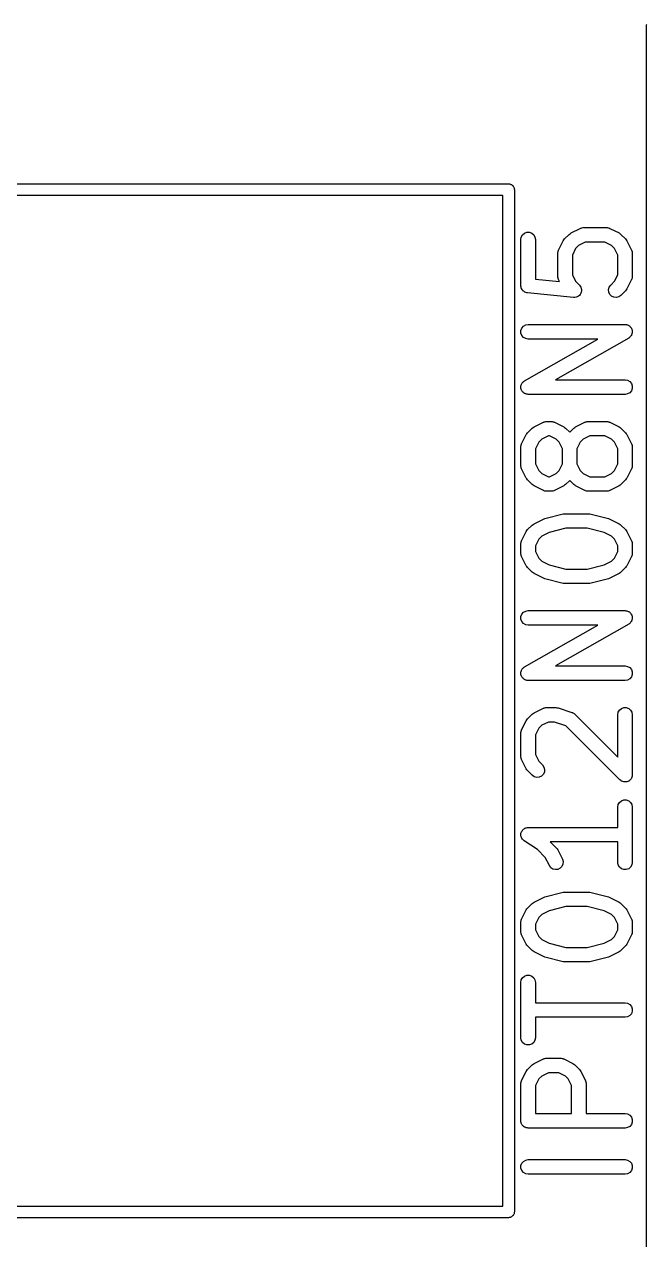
# Model space of a CAD drawing. Extents: x 1 to 57, y -99 to 45.
# Drawn here: x 40.5 to 46.93, y -13.54 to -0.99 of the extents above; entities that cross this region are included whole.
import ezdxf

# ---------------------------------------------------------------- set-up
doc = ezdxf.new("R2010")
doc.units = 0
doc.header["$MEASUREMENT"] = 0
doc.layers.add('BLACK', color=7, linetype='CONTINUOUS')

msp = doc.modelspace()

# ---------------------------------------------------------------- linework, layer by layer
at = {"layer": 'Black'}
for p, q in [((46.925, -1), (46.9261, -0.99354)), ((46.925, -17.2237), (46.925, -1)), ((35.5, -2.64), (45.5, -2.64)), ((45.5, -2.64), (45.5052, -2.64091)), ((45.5052, -2.64091), (45.5104, -2.64091)), ((45.5104, -2.64091), (45.5153, -2.64271)), ((45.5153, -2.64271), (45.5205, -2.64362)), ((45.5205, -2.64362), (45.5251, -2.64624)), ((45.5251, -2.64624), (45.53, -2.64804)), ((45.53, -2.64804), (45.534, -2.65141)), ((45.534, -2.65141), (45.5386, -2.65404)), ((45.5386, -2.65404), (45.5419, -2.65806)), ((45.5419, -2.65806), (45.546, -2.66143)), ((45.546, -2.66143), (45.5486, -2.66598)), ((45.5486, -2.66598), (45.552, -2.67)), ((45.552, -2.67), (45.5538, -2.67493)), ((45.5538, -2.67493), (45.5564, -2.67948)), ((45.5564, -2.67948), (45.5573, -2.68465)), ((45.5573, -2.68465), (45.5591, -2.68958)), ((45.5591, -2.68958), (45.5591, -2.69483)), ((45.5591, -2.69483), (45.56, -2.7)), ((45.56, -2.7), (45.56, -13.25)), ((45.44, -2.76), (35.56, -2.76)), ((45.44, -13.19), (45.44, -2.76)), ((46.145, -3.1472), (46.2403, -3.09958)), ((46.2403, -3.09958), (46.2444, -3.09835)), ((46.2444, -3.09835), (46.2482, -3.09619)), ((46.2482, -3.09619), (46.2568, -3.09466)), ((46.2568, -3.09466), (46.2652, -3.09216)), ((46.2652, -3.09216), (46.2696, -3.09242)), ((46.2696, -3.09242), (46.2738, -3.09167)), ((46.2738, -3.09167), (46.5119, -3.09167)), ((46.5119, -3.09167), (46.5162, -3.09242)), ((46.5162, -3.09242), (46.5205, -3.09216)), ((46.5205, -3.09216), (46.5289, -3.09466)), ((46.5289, -3.09466), (46.5376, -3.09619)), ((46.5376, -3.09619), (46.5413, -3.09835)), ((46.5413, -3.09835), (46.5454, -3.09958)), ((46.5454, -3.09958), (46.6407, -3.1472)), ((45.6274, -3.21428), (45.6319, -3.18863)), ((45.6274, -3.69048), (45.6274, -3.21428)), ((45.6319, -3.18863), (45.6449, -3.16608)), ((45.6449, -3.16608), (45.6649, -3.14933)), ((45.6649, -3.14933), (45.6894, -3.14042)), ((45.6894, -3.14042), (45.7154, -3.14042)), ((45.7154, -3.14042), (45.7399, -3.14933)), ((45.7399, -3.14933), (45.7598, -3.16608)), ((45.7598, -3.16608), (45.7729, -3.18863)), ((45.7729, -3.18863), (45.7774, -3.21428)), ((45.7774, -3.21428), (45.7774, -3.6226)), ((46.0163, -3.3236), (46.0639, -3.22836)), ((46.0639, -3.22836), (46.071, -3.2187)), ((46.071, -3.2187), (46.0779, -3.20887)), ((46.0779, -3.20887), (46.1255, -3.16125)), ((46.1255, -3.16125), (46.1354, -3.15437)), ((46.1354, -3.15437), (46.145, -3.1472)), ((46.2915, -3.24167), (46.223, -3.27592)), ((46.4942, -3.24167), (46.2915, -3.24167)), ((46.5627, -3.27592), (46.4942, -3.24167)), ((46.6407, -3.1472), (46.6503, -3.15437)), ((46.6503, -3.15437), (46.6602, -3.16125)), ((46.6602, -3.16125), (46.7078, -3.20887)), ((46.7078, -3.20887), (46.7147, -3.2187)), ((46.7147, -3.2187), (46.7218, -3.22836)), ((46.7218, -3.22836), (46.7695, -3.3236)), ((46.0083, -3.35714), (46.0091, -3.35288)), ((46.0083, -3.59524), (46.0083, -3.35714)), ((46.0088, -3.34857), (46.0113, -3.34015)), ((46.0091, -3.35288), (46.0088, -3.34857)), ((46.0113, -3.34015), (46.0129, -3.33149)), ((46.0129, -3.33149), (46.015, -3.32774)), ((46.015, -3.32774), (46.0163, -3.3236)), ((46.1926, -3.30633), (46.1583, -3.37485)), ((46.1583, -3.37485), (46.1583, -3.57753)), ((46.223, -3.27592), (46.1926, -3.30633)), ((46.5931, -3.30633), (46.5627, -3.27592)), ((46.6274, -3.37485), (46.5931, -3.30633)), ((46.6274, -3.57753), (46.6274, -3.37485)), ((46.7695, -3.3236), (46.7707, -3.32774)), ((46.7707, -3.32774), (46.7729, -3.33149)), ((46.7729, -3.33149), (46.7744, -3.34015)), ((46.7744, -3.34015), (46.7769, -3.34857)), ((46.7769, -3.34857), (46.7766, -3.35288)), ((46.7766, -3.35288), (46.7774, -3.35714)), ((46.7774, -3.35714), (46.7774, -3.59524)), ((45.7774, -3.6226), (46.0256, -3.64742)), ((46.0091, -3.5995), (46.0083, -3.59524)), ((46.0088, -3.60381), (46.0091, -3.5995)), ((46.0113, -3.61223), (46.0088, -3.60381)), ((46.0129, -3.62089), (46.0113, -3.61223)), ((46.015, -3.62464), (46.0129, -3.62089)), ((46.0163, -3.62878), (46.015, -3.62464)), ((46.0256, -3.64742), (46.0163, -3.62878)), ((46.1583, -3.57753), (46.1926, -3.64605)), ((46.5931, -3.64605), (46.6274, -3.57753)), ((46.7695, -3.62878), (46.7218, -3.72402)), ((46.7707, -3.62464), (46.7695, -3.62878)), ((46.7729, -3.62089), (46.7707, -3.62464)), ((46.7744, -3.61223), (46.7729, -3.62089)), ((46.7769, -3.60381), (46.7744, -3.61223)), ((46.7774, -3.59524), (46.7766, -3.5995)), ((46.7766, -3.5995), (46.7769, -3.60381)), ((45.6279, -3.69327), (45.6274, -3.69048)), ((45.6276, -3.69609), (45.6279, -3.69327)), ((45.6301, -3.70603), (45.6276, -3.69609)), ((45.6319, -3.71613), (45.6301, -3.70603)), ((45.6333, -3.71858), (45.6319, -3.71613)), ((45.634, -3.72133), (45.6333, -3.71858)), ((45.6398, -3.7298), (45.634, -3.72133)), ((45.6449, -3.73868), (45.6398, -3.7298)), ((45.6471, -3.7405), (45.6449, -3.73868)), ((45.6487, -3.74285), (45.6471, -3.7405)), ((45.657, -3.74884), (45.6487, -3.74285)), ((45.6649, -3.75543), (45.657, -3.74884)), ((45.6675, -3.7564), (45.6649, -3.75543)), ((45.6698, -3.75805), (45.6675, -3.7564)), ((45.6797, -3.76083), (45.6698, -3.75805)), ((45.6894, -3.76434), (45.6797, -3.76083)), ((46.1926, -3.64605), (46.2316, -3.68506)), ((46.2316, -3.68506), (46.2319, -3.68545)), ((46.2319, -3.68545), (46.2323, -3.68572)), ((46.2323, -3.68572), (46.2393, -3.69612)), ((46.2393, -3.69612), (46.2465, -3.7064)), ((46.2508, -3.7584), (46.2453, -3.76973)), ((46.2465, -3.7064), (46.2467, -3.70685)), ((46.2467, -3.70685), (46.2469, -3.70724)), ((46.2469, -3.70724), (46.25, -3.71946)), ((46.25, -3.71946), (46.2533, -3.73156)), ((46.251, -3.75751), (46.2508, -3.75793)), ((46.2508, -3.75793), (46.2508, -3.7584)), ((46.2521, -3.74503), (46.251, -3.75751)), ((46.2534, -3.73249), (46.2521, -3.74503)), ((46.2533, -3.73156), (46.2532, -3.73203)), ((46.2532, -3.73203), (46.2534, -3.73249)), ((46.5324, -3.73156), (46.5392, -3.7064)), ((46.5347, -3.75751), (46.5324, -3.73156)), ((46.5457, -3.78111), (46.5347, -3.75751)), ((46.5392, -3.7064), (46.5541, -3.68506)), ((46.5541, -3.68506), (46.5931, -3.64605)), ((46.7078, -3.74351), (46.6602, -3.79113)), ((46.7147, -3.73367), (46.7078, -3.74351)), ((46.7218, -3.72402), (46.7147, -3.73367)), ((45.6922, -3.76434), (45.6894, -3.76434)), ((45.6949, -3.7651), (45.6922, -3.76434)), ((46.1711, -3.81272), (45.6949, -3.7651)), ((46.1716, -3.81269), (46.1711, -3.81272)), ((46.172, -3.81281), (46.1716, -3.81269)), ((46.1845, -3.81172), (46.172, -3.81281)), ((46.1971, -3.81078), (46.1845, -3.81172)), ((46.1975, -3.81058), (46.1971, -3.81078)), ((46.198, -3.81054), (46.1975, -3.81058)), ((46.2094, -3.80524), (46.198, -3.81054)), ((46.2208, -3.80006), (46.2094, -3.80524)), ((46.2212, -3.79973), (46.2208, -3.80006)), ((46.2216, -3.79953), (46.2212, -3.79973)), ((46.2305, -3.79063), (46.2216, -3.79953)), ((46.2395, -3.78187), (46.2305, -3.79063)), ((46.2397, -3.78145), (46.2395, -3.78187)), ((46.24, -3.78111), (46.2397, -3.78145)), ((46.2453, -3.76973), (46.24, -3.78111)), ((46.5641, -3.79953), (46.5457, -3.78111)), ((46.5877, -3.81054), (46.5641, -3.79953)), ((46.6137, -3.81281), (46.5877, -3.81054)), ((46.6388, -3.80607), (46.6137, -3.81281)), ((46.6602, -3.79113), (46.6388, -3.80607)), ((45.6285, -4.15364), (45.6374, -4.12917)), ((45.6374, -4.12917), (45.6542, -4.10921)), ((45.6542, -4.10921), (45.6767, -4.09619)), ((45.6767, -4.09619), (45.7024, -4.09167)), ((45.7024, -4.09167), (46.7024, -4.09167)), ((46.7024, -4.09167), (46.709, -4.09284)), ((46.709, -4.09284), (46.7157, -4.09286)), ((46.7157, -4.09286), (46.7217, -4.09508)), ((46.7217, -4.09508), (46.728, -4.09619)), ((46.728, -4.09619), (46.7339, -4.09955)), ((46.7339, -4.09955), (46.7402, -4.10188)), ((46.7402, -4.10188), (46.7451, -4.10602)), ((46.7451, -4.10602), (46.7506, -4.10921)), ((46.7506, -4.10921), (46.7549, -4.11437)), ((46.7549, -4.11437), (46.76, -4.11871)), ((46.76, -4.11871), (46.7632, -4.12427)), ((46.7632, -4.12427), (46.7673, -4.12917)), ((46.7673, -4.12917), (46.7696, -4.13549)), ((46.7696, -4.13549), (46.773, -4.14133)), ((45.6285, -4.17969), (45.6285, -4.15364)), ((45.6374, -4.20417), (45.6285, -4.17969)), ((45.6542, -4.22412), (45.6374, -4.20417)), ((45.6767, -4.23714), (45.6542, -4.22412)), ((45.6652, -4.67298), (46.42, -4.24167)), ((45.7024, -4.24167), (45.6767, -4.23714)), ((46.42, -4.24167), (45.7024, -4.24167)), ((46.7396, -4.23178), (45.9848, -4.6631)), ((46.7448, -4.22748), (46.7396, -4.23178)), ((46.7506, -4.22412), (46.7448, -4.22748)), ((46.7547, -4.21922), (46.7506, -4.22412)), ((46.7596, -4.21513), (46.7547, -4.21922)), ((46.763, -4.20932), (46.7596, -4.21513)), ((46.7673, -4.20417), (46.763, -4.20932)), ((46.7695, -4.19815), (46.7673, -4.20417)), ((46.7727, -4.19263), (46.7695, -4.19815)), ((46.7739, -4.18601), (46.7727, -4.19263)), ((46.773, -4.14133), (46.7741, -4.14763)), ((46.7762, -4.17969), (46.7739, -4.18601)), ((46.7741, -4.14763), (46.7762, -4.15364)), ((46.7762, -4.15364), (46.7762, -4.16037)), ((46.7762, -4.16037), (46.7774, -4.167)), ((46.7774, -4.167), (46.7762, -4.17329)), ((46.7762, -4.17329), (46.7762, -4.17969)), ((45.6274, -4.73776), (45.6285, -4.73147)), ((45.6285, -4.74439), (45.6274, -4.73776)), ((45.6285, -4.72507), (45.6308, -4.71875)), ((45.6285, -4.73147), (45.6285, -4.72507)), ((45.6285, -4.75112), (45.6285, -4.74439)), ((45.6307, -4.75713), (45.6285, -4.75112)), ((45.6318, -4.76343), (45.6307, -4.75713)), ((45.6308, -4.71875), (45.632, -4.71213)), ((45.6351, -4.76927), (45.6318, -4.76343)), ((45.632, -4.71213), (45.6352, -4.70661)), ((45.6352, -4.70661), (45.6374, -4.70059)), ((45.6374, -4.70059), (45.6418, -4.69544)), ((45.6418, -4.69544), (45.6451, -4.68963)), ((45.6451, -4.68963), (45.6501, -4.68554)), ((45.6501, -4.68554), (45.6542, -4.68064)), ((45.6542, -4.68064), (45.66, -4.67728)), ((45.66, -4.67728), (45.6652, -4.67298)), ((45.9848, -4.6631), (46.7024, -4.6631)), ((46.7024, -4.6631), (46.728, -4.66762)), ((46.728, -4.66762), (46.7506, -4.68064)), ((46.7506, -4.68064), (46.7673, -4.70059)), ((46.7673, -4.70059), (46.7762, -4.72507)), ((46.7762, -4.75112), (46.7673, -4.7756)), ((46.7762, -4.72507), (46.7762, -4.75112)), ((45.6374, -4.7756), (45.6351, -4.76927)), ((45.6415, -4.78049), (45.6374, -4.7756)), ((45.6447, -4.78605), (45.6415, -4.78049)), ((45.6499, -4.7904), (45.6447, -4.78605)), ((45.6542, -4.79555), (45.6499, -4.7904)), ((45.6597, -4.79875), (45.6542, -4.79555)), ((45.6646, -4.80288), (45.6597, -4.79875)), ((45.6709, -4.80521), (45.6646, -4.80288)), ((45.6767, -4.80857), (45.6709, -4.80521)), ((45.683, -4.80968), (45.6767, -4.80857)), ((45.689, -4.8119), (45.683, -4.80968)), ((45.6958, -4.81193), (45.689, -4.8119)), ((45.7024, -4.81309), (45.6958, -4.81193)), ((46.7024, -4.81309), (45.7024, -4.81309)), ((46.728, -4.80857), (46.7024, -4.81309)), ((46.7506, -4.79555), (46.728, -4.80857)), ((46.7673, -4.7756), (46.7506, -4.79555)), ((45.7641, -5.1472), (45.8593, -5.09958)), ((45.8593, -5.09958), (45.8635, -5.09835)), ((45.8635, -5.09835), (45.8672, -5.09619)), ((45.8672, -5.09619), (45.8759, -5.09466)), ((45.8759, -5.09466), (45.8843, -5.09216)), ((45.8843, -5.09216), (45.8886, -5.09242)), ((45.8886, -5.09242), (45.8929, -5.09167)), ((45.8929, -5.09167), (45.9405, -5.09167)), ((45.9405, -5.09167), (45.9447, -5.09242)), ((45.9447, -5.09242), (45.949, -5.09216)), ((45.949, -5.09216), (45.9575, -5.09466)), ((45.9575, -5.09466), (45.9661, -5.09619)), ((45.9661, -5.09619), (45.9699, -5.09835)), ((45.9699, -5.09835), (45.974, -5.09958)), ((45.974, -5.09958), (46.0693, -5.1472)), ((46.1926, -5.1472), (46.2879, -5.09958)), ((46.2879, -5.09958), (46.292, -5.09835)), ((46.292, -5.09835), (46.2958, -5.09619)), ((46.2958, -5.09619), (46.3044, -5.09466)), ((46.3044, -5.09466), (46.3129, -5.09216)), ((46.3129, -5.09216), (46.3172, -5.09242)), ((46.3172, -5.09242), (46.3214, -5.09167)), ((46.3214, -5.09167), (46.5119, -5.09167)), ((46.5119, -5.09167), (46.5162, -5.09242)), ((46.5162, -5.09242), (46.5205, -5.09216)), ((46.5205, -5.09216), (46.5289, -5.09466)), ((46.5289, -5.09466), (46.5376, -5.09619)), ((46.5376, -5.09619), (46.5413, -5.09835)), ((46.5413, -5.09835), (46.5454, -5.09958)), ((46.5454, -5.09958), (46.6407, -5.1472)), ((45.6353, -5.3236), (45.6829, -5.22836)), ((45.6829, -5.22836), (45.6901, -5.2187)), ((45.6901, -5.2187), (45.697, -5.20887)), ((45.697, -5.20887), (45.7446, -5.16125)), ((45.7446, -5.16125), (45.7544, -5.15437)), ((45.7544, -5.15437), (45.7641, -5.1472)), ((45.9106, -5.24167), (45.842, -5.27592)), ((45.9228, -5.24167), (45.9106, -5.24167)), ((45.9913, -5.27592), (45.9228, -5.24167)), ((46.0693, -5.1472), (46.0789, -5.15437)), ((46.0789, -5.15437), (46.0887, -5.16125)), ((46.0887, -5.16125), (46.131, -5.20346)), ((46.131, -5.20346), (46.1732, -5.16125)), ((46.1732, -5.16125), (46.183, -5.15437)), ((46.183, -5.15437), (46.1926, -5.1472)), ((46.3391, -5.24167), (46.2706, -5.27592)), ((46.4942, -5.24167), (46.3391, -5.24167)), ((46.5627, -5.27592), (46.4942, -5.24167)), ((46.6407, -5.1472), (46.6503, -5.15437)), ((46.6503, -5.15437), (46.6602, -5.16125)), ((46.6602, -5.16125), (46.7078, -5.20887)), ((46.7078, -5.20887), (46.7147, -5.2187)), ((46.7147, -5.2187), (46.7218, -5.22836)), ((46.7218, -5.22836), (46.7695, -5.3236)), ((45.6274, -5.35714), (45.6281, -5.35288)), ((45.6274, -5.54762), (45.6274, -5.35714)), ((45.6279, -5.34857), (45.6304, -5.34015)), ((45.6281, -5.35288), (45.6279, -5.34857)), ((45.6304, -5.34015), (45.6319, -5.33149)), ((45.6319, -5.33149), (45.6341, -5.32774)), ((45.6341, -5.32774), (45.6353, -5.3236)), ((45.8116, -5.30633), (45.7774, -5.37485)), ((45.7774, -5.37485), (45.7774, -5.52991)), ((45.842, -5.27592), (45.8116, -5.30633)), ((46.0217, -5.30633), (45.9913, -5.27592)), ((46.056, -5.37485), (46.0217, -5.30633)), ((46.056, -5.52991), (46.056, -5.37485)), ((46.2402, -5.30633), (46.206, -5.37485)), ((46.206, -5.37485), (46.206, -5.52991)), ((46.2706, -5.27592), (46.2402, -5.30633)), ((46.5931, -5.30633), (46.5627, -5.27592)), ((46.6274, -5.37485), (46.5931, -5.30633)), ((46.6274, -5.52991), (46.6274, -5.37485)), ((46.7695, -5.3236), (46.7707, -5.32775)), ((46.7707, -5.32775), (46.7729, -5.33149)), ((46.7729, -5.33149), (46.7744, -5.34015)), ((46.7744, -5.34015), (46.7769, -5.34857)), ((46.7769, -5.34857), (46.7766, -5.35288)), ((46.7766, -5.35288), (46.7774, -5.35714)), ((46.7774, -5.35714), (46.7774, -5.54762)), ((45.6281, -5.55188), (45.6274, -5.54762)), ((45.6279, -5.55619), (45.6281, -5.55188)), ((45.6304, -5.56461), (45.6279, -5.55619)), ((45.6319, -5.57327), (45.6304, -5.56461)), ((45.6341, -5.57702), (45.6319, -5.57327)), ((45.6353, -5.58116), (45.6341, -5.57702)), ((45.6829, -5.6764), (45.6353, -5.58116)), ((45.7774, -5.52991), (45.8116, -5.59843)), ((45.8116, -5.59843), (45.842, -5.62884)), ((45.842, -5.62884), (45.9106, -5.66309)), ((45.9228, -5.66309), (45.9913, -5.62884)), ((45.9913, -5.62884), (46.0217, -5.59843)), ((46.0217, -5.59843), (46.056, -5.52991)), ((46.206, -5.52991), (46.2402, -5.59843)), ((46.2402, -5.59843), (46.2706, -5.62884)), ((46.2706, -5.62884), (46.3391, -5.66309)), ((46.4942, -5.66309), (46.5627, -5.62884)), ((46.5627, -5.62884), (46.5931, -5.59843)), ((46.5931, -5.59843), (46.6274, -5.52991)), ((46.7695, -5.58116), (46.7218, -5.6764)), ((46.7707, -5.57702), (46.7695, -5.58116)), ((46.7729, -5.57327), (46.7707, -5.57702)), ((46.7744, -5.56461), (46.7729, -5.57327)), ((46.7769, -5.55619), (46.7744, -5.56461)), ((46.7774, -5.54762), (46.7766, -5.55188)), ((46.7766, -5.55188), (46.7769, -5.55619)), ((45.6901, -5.68606), (45.6829, -5.6764)), ((45.697, -5.69589), (45.6901, -5.68606)), ((45.7446, -5.74351), (45.697, -5.69589)), ((45.7544, -5.75039), (45.7446, -5.74351)), ((45.7641, -5.75756), (45.7544, -5.75039)), ((45.8593, -5.80518), (45.7641, -5.75756)), ((45.9106, -5.66309), (45.9228, -5.66309)), ((46.0693, -5.75756), (45.974, -5.80518)), ((46.0789, -5.75039), (46.0693, -5.75756)), ((46.0887, -5.74351), (46.0789, -5.75039)), ((46.131, -5.7013), (46.0887, -5.74351)), ((46.1732, -5.74351), (46.131, -5.7013)), ((46.183, -5.75039), (46.1732, -5.74351)), ((46.1926, -5.75756), (46.183, -5.75039)), ((46.2879, -5.80518), (46.1926, -5.75756)), ((46.3391, -5.66309), (46.4942, -5.66309)), ((46.6407, -5.75756), (46.5454, -5.80518)), ((46.6503, -5.75039), (46.6407, -5.75756)), ((46.6602, -5.74351), (46.6503, -5.75039)), ((46.7078, -5.69589), (46.6602, -5.74351)), ((46.7147, -5.68606), (46.7078, -5.69589)), ((46.7218, -5.6764), (46.7147, -5.68606)), ((45.8635, -5.80641), (45.8593, -5.80518)), ((45.8672, -5.80857), (45.8635, -5.80641)), ((45.8759, -5.8101), (45.8672, -5.80857)), ((45.8843, -5.8126), (45.8759, -5.8101)), ((45.8886, -5.81234), (45.8843, -5.8126)), ((45.8929, -5.81309), (45.8886, -5.81234)), ((45.9405, -5.81309), (45.8929, -5.81309)), ((45.9447, -5.81234), (45.9405, -5.81309)), ((45.949, -5.8126), (45.9447, -5.81234)), ((45.9575, -5.8101), (45.949, -5.8126)), ((45.9661, -5.80857), (45.9575, -5.8101)), ((45.9699, -5.80641), (45.9661, -5.80857)), ((45.974, -5.80518), (45.9699, -5.80641)), ((46.292, -5.80641), (46.2879, -5.80518)), ((46.2958, -5.80857), (46.292, -5.80641)), ((46.3044, -5.8101), (46.2958, -5.80857)), ((46.3129, -5.8126), (46.3044, -5.8101)), ((46.3172, -5.81234), (46.3129, -5.8126)), ((46.3214, -5.81309), (46.3172, -5.81234)), ((46.5119, -5.81309), (46.3214, -5.81309)), ((46.5162, -5.81234), (46.5119, -5.81309)), ((46.5205, -5.8126), (46.5162, -5.81234)), ((46.5289, -5.8101), (46.5205, -5.8126)), ((46.5376, -5.80857), (46.5289, -5.8101)), ((46.5413, -5.80641), (46.5376, -5.80857)), ((46.5454, -5.80518), (46.5413, -5.80641)), ((45.7641, -6.1472), (45.8593, -6.09958)), ((45.8593, -6.09958), (45.8672, -6.09725)), ((45.8672, -6.09725), (45.8747, -6.0939)), ((45.8747, -6.0939), (46.0651, -6.04629)), ((46.0651, -6.04629), (46.0743, -6.04564)), ((46.0743, -6.04564), (46.0833, -6.04405)), ((46.0833, -6.04405), (46.3214, -6.04405)), ((46.3214, -6.04405), (46.3305, -6.04564)), ((46.3305, -6.04564), (46.3396, -6.04629)), ((46.3396, -6.04629), (46.5301, -6.0939)), ((46.5301, -6.0939), (46.5376, -6.09725)), ((46.5376, -6.09725), (46.5454, -6.09958)), ((46.5454, -6.09958), (46.6407, -6.1472)), ((45.6353, -6.3236), (45.6829, -6.22836)), ((45.6829, -6.22836), (45.6901, -6.2187)), ((45.6901, -6.2187), (45.697, -6.20887)), ((45.697, -6.20887), (45.7446, -6.16125)), ((45.7446, -6.16125), (45.7544, -6.15437)), ((45.7544, -6.15437), (45.7641, -6.1472)), ((45.919, -6.23743), (45.842, -6.27592)), ((46.0926, -6.19405), (45.919, -6.23743)), ((46.3122, -6.19405), (46.0926, -6.19405)), ((46.4857, -6.23743), (46.3122, -6.19405)), ((46.5627, -6.27592), (46.4857, -6.23743)), ((46.6407, -6.1472), (46.6503, -6.15437)), ((46.6503, -6.15437), (46.6602, -6.16125)), ((46.6602, -6.16125), (46.7078, -6.20887)), ((46.7078, -6.20887), (46.7147, -6.2187)), ((46.7147, -6.2187), (46.7218, -6.22836)), ((46.7218, -6.22836), (46.7695, -6.3236)), ((45.6274, -6.35714), (45.6281, -6.35288)), ((45.6274, -6.45238), (45.6274, -6.35714)), ((45.6279, -6.34857), (45.6304, -6.34015)), ((45.6281, -6.35288), (45.6279, -6.34857)), ((45.6304, -6.34015), (45.6319, -6.33149)), ((45.6319, -6.33149), (45.6341, -6.32774)), ((45.6341, -6.32774), (45.6353, -6.3236)), ((45.8116, -6.30633), (45.7774, -6.37485)), ((45.7774, -6.37485), (45.7774, -6.43468)), ((45.842, -6.27592), (45.8116, -6.30633)), ((46.5931, -6.30633), (46.5627, -6.27592)), ((46.6274, -6.37485), (46.5931, -6.30633)), ((46.6274, -6.43468), (46.6274, -6.37485)), ((46.7695, -6.3236), (46.7707, -6.32774)), ((46.7707, -6.32774), (46.7729, -6.33149)), ((46.7729, -6.33149), (46.7744, -6.34015)), ((46.7744, -6.34015), (46.7769, -6.34857)), ((46.7769, -6.34857), (46.7766, -6.35288)), ((46.7766, -6.35288), (46.7774, -6.35714)), ((46.7774, -6.35714), (46.7774, -6.45238)), ((45.6281, -6.45664), (45.6274, -6.45238)), ((45.6279, -6.46095), (45.6281, -6.45664)), ((45.6304, -6.46937), (45.6279, -6.46095)), ((45.6319, -6.47803), (45.6304, -6.46937)), ((45.6341, -6.48178), (45.6319, -6.47803)), ((45.6353, -6.48592), (45.6341, -6.48178)), ((45.6829, -6.58116), (45.6353, -6.48592)), ((45.7774, -6.43468), (45.8116, -6.50319)), ((45.8116, -6.50319), (45.842, -6.5336)), ((46.5627, -6.5336), (46.5931, -6.50319)), ((46.5931, -6.50319), (46.6274, -6.43468)), ((46.7695, -6.48592), (46.7218, -6.58116)), ((46.7707, -6.48178), (46.7695, -6.48592)), ((46.7729, -6.47803), (46.7707, -6.48178)), ((46.7744, -6.46938), (46.7729, -6.47803)), ((46.7769, -6.46096), (46.7744, -6.46938)), ((46.7774, -6.45238), (46.7766, -6.45664)), ((46.7766, -6.45664), (46.7769, -6.46096)), ((45.6901, -6.59082), (45.6829, -6.58116)), ((45.697, -6.60065), (45.6901, -6.59082)), ((45.7446, -6.64827), (45.697, -6.60065)), ((45.842, -6.5336), (45.919, -6.57209)), ((45.919, -6.57209), (46.0926, -6.61548)), ((46.0926, -6.61548), (46.3122, -6.61548)), ((46.3122, -6.61548), (46.4857, -6.57209)), ((46.4857, -6.57209), (46.5627, -6.5336)), ((46.7078, -6.60065), (46.6602, -6.64827)), ((46.7147, -6.59082), (46.7078, -6.60065)), ((46.7218, -6.58116), (46.7147, -6.59082)), ((45.7544, -6.65516), (45.7446, -6.64827)), ((45.7641, -6.66232), (45.7544, -6.65516)), ((45.8593, -6.70994), (45.7641, -6.66232)), ((45.8672, -6.71228), (45.8593, -6.70994)), ((45.8747, -6.71562), (45.8672, -6.71228)), ((46.0651, -6.76324), (45.8747, -6.71562)), ((46.0743, -6.76388), (46.0651, -6.76324)), ((46.0833, -6.76548), (46.0743, -6.76388)), ((46.3214, -6.76548), (46.0833, -6.76548)), ((46.3305, -6.76388), (46.3214, -6.76548)), ((46.3396, -6.76324), (46.3305, -6.76388)), ((46.5301, -6.71562), (46.3396, -6.76324)), ((46.5376, -6.71228), (46.5301, -6.71562)), ((46.5454, -6.70994), (46.5376, -6.71228)), ((46.6407, -6.66232), (46.5454, -6.70994)), ((46.6503, -6.65516), (46.6407, -6.66232)), ((46.6602, -6.64827), (46.6503, -6.65516)), ((45.6285, -7.10602), (45.6374, -7.08155)), ((45.6285, -7.13207), (45.6285, -7.10602)), ((45.6374, -7.15655), (45.6285, -7.13207)), ((45.6374, -7.08155), (45.6542, -7.06159)), ((45.6542, -7.06159), (45.6767, -7.04857)), ((45.6767, -7.04857), (45.7024, -7.04405)), ((45.7024, -7.04405), (46.7024, -7.04405)), ((46.7024, -7.04405), (46.709, -7.04522)), ((46.709, -7.04522), (46.7157, -7.04525)), ((46.7157, -7.04525), (46.7217, -7.04746)), ((46.7217, -7.04746), (46.728, -7.04857)), ((46.728, -7.04857), (46.7339, -7.05193)), ((46.7339, -7.05193), (46.7402, -7.05426)), ((46.7402, -7.05426), (46.7451, -7.0584)), ((46.7451, -7.0584), (46.7506, -7.06159)), ((46.7506, -7.06159), (46.7549, -7.06675)), ((46.7549, -7.06675), (46.76, -7.07109)), ((46.76, -7.07109), (46.7632, -7.07665)), ((46.7632, -7.07665), (46.7673, -7.08155)), ((46.7673, -7.08155), (46.7696, -7.08787)), ((46.7727, -7.14501), (46.7695, -7.15053)), ((46.7696, -7.08787), (46.773, -7.09371)), ((46.7739, -7.1384), (46.7727, -7.14501)), ((46.773, -7.09371), (46.7741, -7.10001)), ((46.7762, -7.13207), (46.7739, -7.1384)), ((46.7741, -7.10001), (46.7762, -7.10602)), ((46.7762, -7.10602), (46.7762, -7.11275)), ((46.7762, -7.11275), (46.7774, -7.11938)), ((46.7774, -7.11938), (46.7762, -7.12567)), ((46.7762, -7.12567), (46.7762, -7.13207)), ((45.6542, -7.1765), (45.6374, -7.15655)), ((45.6767, -7.18952), (45.6542, -7.1765)), ((45.6652, -7.62536), (46.42, -7.19405)), ((45.7024, -7.19405), (45.6767, -7.18952)), ((46.42, -7.19405), (45.7024, -7.19405)), ((46.7396, -7.18416), (45.9848, -7.61548)), ((46.7448, -7.17986), (46.7396, -7.18416)), ((46.7506, -7.1765), (46.7448, -7.17986)), ((46.7547, -7.1716), (46.7506, -7.1765)), ((46.7596, -7.16751), (46.7547, -7.1716)), ((46.763, -7.1617), (46.7596, -7.16751)), ((46.7673, -7.15655), (46.763, -7.1617)), ((46.7695, -7.15053), (46.7673, -7.15655)), ((45.6374, -7.65298), (45.6418, -7.64782)), ((45.6418, -7.64782), (45.6451, -7.64201)), ((45.6451, -7.64201), (45.6501, -7.63792)), ((45.6501, -7.63792), (45.6542, -7.63302)), ((45.6542, -7.63302), (45.66, -7.62966)), ((45.66, -7.62966), (45.6652, -7.62536)), ((45.9848, -7.61548), (46.7024, -7.61548)), ((46.7024, -7.61548), (46.728, -7.62)), ((46.728, -7.62), (46.7506, -7.63302)), ((46.7506, -7.63302), (46.7673, -7.65298)), ((45.6274, -7.69014), (45.6285, -7.68385)), ((45.6285, -7.69677), (45.6274, -7.69014)), ((45.6285, -7.67745), (45.6308, -7.67113)), ((45.6285, -7.68385), (45.6285, -7.67745)), ((45.6285, -7.7035), (45.6285, -7.69677)), ((45.6307, -7.70951), (45.6285, -7.7035)), ((45.6318, -7.71581), (45.6307, -7.70951)), ((45.6308, -7.67113), (45.632, -7.66451)), ((45.6351, -7.72165), (45.6318, -7.71581)), ((45.632, -7.66451), (45.6352, -7.65899)), ((45.6374, -7.72798), (45.6351, -7.72165)), ((45.6352, -7.65899), (45.6374, -7.65298)), ((45.6415, -7.73287), (45.6374, -7.72798)), ((45.6447, -7.73843), (45.6415, -7.73287)), ((45.6499, -7.74278), (45.6447, -7.73843)), ((45.6542, -7.74793), (45.6499, -7.74278)), ((45.6597, -7.75113), (45.6542, -7.74793)), ((45.6646, -7.75526), (45.6597, -7.75113)), ((45.6709, -7.75759), (45.6646, -7.75526)), ((45.6767, -7.76095), (45.6709, -7.75759)), ((45.683, -7.76206), (45.6767, -7.76095)), ((45.689, -7.76428), (45.683, -7.76206)), ((45.6958, -7.76431), (45.689, -7.76428)), ((45.7024, -7.76548), (45.6958, -7.76431)), ((46.7024, -7.76548), (45.7024, -7.76548)), ((46.728, -7.76095), (46.7024, -7.76548)), ((46.7506, -7.74793), (46.728, -7.76095)), ((46.7673, -7.72798), (46.7506, -7.74793)), ((46.7673, -7.65298), (46.7762, -7.67745)), ((46.7762, -7.7035), (46.7673, -7.72798)), ((46.7762, -7.67745), (46.7762, -7.7035)), ((45.697, -8.16125), (45.7446, -8.11363)), ((45.7446, -8.11363), (45.7544, -8.10675)), ((45.7544, -8.10675), (45.7641, -8.09958)), ((45.7641, -8.09958), (45.8593, -8.05196)), ((45.8593, -8.05196), (45.8635, -8.05073)), ((45.8635, -8.05073), (45.8672, -8.04857)), ((45.8672, -8.04857), (45.8759, -8.04704)), ((45.8759, -8.04704), (45.8843, -8.04454)), ((45.8843, -8.04454), (45.8886, -8.0448)), ((45.8886, -8.0448), (45.8929, -8.04405)), ((45.8929, -8.04405), (45.9881, -8.04405)), ((45.9881, -8.04405), (45.9999, -8.04613)), ((45.9999, -8.04613), (46.0118, -8.0479)), ((46.0118, -8.0479), (46.1547, -8.09551)), ((46.1547, -8.09551), (46.1585, -8.09757)), ((46.1585, -8.09757), (46.1626, -8.09869)), ((46.1626, -8.09869), (46.1698, -8.10373)), ((46.1698, -8.10373), (46.1776, -8.10792)), ((46.1776, -8.10792), (46.1804, -8.11115)), ((46.1804, -8.11115), (46.184, -8.11363)), ((46.184, -8.11363), (46.6274, -8.55703)), ((46.6274, -8.11905), (46.6319, -8.09339)), ((46.6274, -8.55703), (46.6274, -8.11905)), ((46.6319, -8.09339), (46.6449, -8.07084)), ((46.6449, -8.07084), (46.6649, -8.0541)), ((46.6649, -8.0541), (46.6894, -8.04519)), ((46.6894, -8.04519), (46.7154, -8.04519)), ((46.7154, -8.04519), (46.7399, -8.0541)), ((46.7399, -8.0541), (46.7598, -8.07084)), ((46.7598, -8.07084), (46.7729, -8.09339)), ((46.7729, -8.09339), (46.7774, -8.11905)), ((46.7774, -8.11905), (46.7774, -8.73809)), ((45.6341, -8.28012), (45.6353, -8.27598)), ((45.6353, -8.27598), (45.6829, -8.18074)), ((45.6829, -8.18074), (45.6901, -8.17109)), ((45.6901, -8.17109), (45.697, -8.16125)), ((45.8116, -8.25871), (45.7774, -8.32723)), ((45.842, -8.2283), (45.8116, -8.25871)), ((45.9106, -8.19405), (45.842, -8.2283)), ((45.9759, -8.19405), (45.9106, -8.19405)), ((46.0904, -8.23222), (45.9759, -8.19405)), ((46.6493, -8.79113), (46.0904, -8.23222)), ((45.6274, -8.30952), (45.6281, -8.30526)), ((45.6274, -8.54762), (45.6274, -8.30952)), ((45.6279, -8.30095), (45.6304, -8.29253)), ((45.6281, -8.30526), (45.6279, -8.30095)), ((45.6304, -8.29253), (45.6319, -8.28387)), ((45.6319, -8.28387), (45.6341, -8.28012)), ((45.7774, -8.32723), (45.7774, -8.52991)), ((45.6281, -8.55188), (45.6274, -8.54762)), ((45.6279, -8.55619), (45.6281, -8.55188)), ((45.6304, -8.56461), (45.6279, -8.55619)), ((45.6319, -8.57327), (45.6304, -8.56461)), ((45.6341, -8.57702), (45.6319, -8.57327)), ((45.6353, -8.58116), (45.6341, -8.57702)), ((45.6829, -8.6764), (45.6353, -8.58116)), ((45.7774, -8.52991), (45.8116, -8.59843)), ((45.8116, -8.59843), (45.8507, -8.63744)), ((45.8507, -8.63744), (45.8656, -8.65878)), ((45.6901, -8.68606), (45.6829, -8.6764)), ((45.697, -8.69589), (45.6901, -8.68606)), ((45.7446, -8.74351), (45.697, -8.69589)), ((45.7659, -8.75845), (45.7446, -8.74351)), ((45.7911, -8.76519), (45.7659, -8.75845)), ((45.817, -8.76292), (45.7911, -8.76519)), ((45.8406, -8.75191), (45.817, -8.76292)), ((45.8591, -8.73349), (45.8406, -8.75191)), ((45.8701, -8.70989), (45.8591, -8.73349)), ((45.8656, -8.65878), (45.8723, -8.68394)), ((45.8723, -8.68394), (45.8701, -8.70989)), ((46.768, -8.77222), (46.7638, -8.78111)), ((46.7729, -8.76375), (46.768, -8.77222)), ((46.7734, -8.7605), (46.7729, -8.76375)), ((46.7748, -8.75751), (46.7734, -8.7605)), ((46.7757, -8.74774), (46.7748, -8.75751)), ((46.7774, -8.73809), (46.7757, -8.74774)), ((46.6574, -8.79675), (46.6493, -8.79113)), ((46.6649, -8.80305), (46.6574, -8.79675)), ((46.668, -8.80417), (46.6649, -8.80305)), ((46.6707, -8.80607), (46.668, -8.80417)), ((46.6802, -8.80861), (46.6707, -8.80607)), ((46.6894, -8.81196), (46.6802, -8.80861)), ((46.6927, -8.81196), (46.6894, -8.81196)), ((46.6958, -8.81281), (46.6927, -8.81196)), ((46.7056, -8.81196), (46.6958, -8.81281)), ((46.7154, -8.81196), (46.7056, -8.81196)), ((46.7185, -8.81083), (46.7154, -8.81196)), ((46.7218, -8.81054), (46.7185, -8.81083)), ((46.7307, -8.8064), (46.7218, -8.81054)), ((46.7399, -8.80305), (46.7307, -8.8064)), ((46.7424, -8.80093), (46.7399, -8.80305)), ((46.7454, -8.79953), (46.7424, -8.80093)), ((46.7523, -8.79259), (46.7454, -8.79953)), ((46.7598, -8.7863), (46.7523, -8.79259)), ((46.7615, -8.78345), (46.7598, -8.7863)), ((46.7638, -8.78111), (46.7615, -8.78345)), ((46.6319, -9.04578), (46.6449, -9.02322)), ((46.6449, -9.02322), (46.6649, -9.00648)), ((46.6649, -9.00648), (46.6894, -8.99757)), ((46.6894, -8.99757), (46.7154, -8.99757)), ((46.7154, -8.99757), (46.7399, -9.00648)), ((46.7399, -9.00648), (46.7598, -9.02322)), ((46.7598, -9.02322), (46.7729, -9.04578)), ((46.6274, -9.07143), (46.6319, -9.04578)), ((46.6274, -9.28214), (46.6274, -9.07143)), ((46.7729, -9.04578), (46.7774, -9.07143)), ((46.7774, -9.07143), (46.7774, -9.64286)), ((45.6275, -9.35232), (45.6285, -9.34828)), ((45.6285, -9.36121), (45.6275, -9.35232)), ((45.6285, -9.34412), (45.6316, -9.3357)), ((45.6285, -9.34828), (45.6285, -9.34412)), ((45.6285, -9.37017), (45.6285, -9.36121)), ((45.6299, -9.37407), (45.6285, -9.37017)), ((45.6304, -9.3782), (45.6299, -9.37407)), ((45.6344, -9.38623), (45.6304, -9.3782)), ((45.6316, -9.3357), (45.6337, -9.32701)), ((45.6337, -9.32701), (45.636, -9.32355)), ((45.6374, -9.39464), (45.6344, -9.38623)), ((45.636, -9.32355), (45.6374, -9.31964)), ((45.6374, -9.31964), (45.6432, -9.31279)), ((45.6401, -9.39783), (45.6374, -9.39464)), ((45.6419, -9.40155), (45.6401, -9.39783)), ((45.6484, -9.40774), (45.6419, -9.40155)), ((45.6432, -9.31279), (45.6481, -9.30534)), ((45.6481, -9.30534), (45.6515, -9.30287)), ((45.6515, -9.30287), (45.6542, -9.29969)), ((45.6542, -9.29969), (45.6619, -9.29521)), ((45.6619, -9.29521), (45.6691, -9.28991)), ((45.6691, -9.28991), (45.6731, -9.28874)), ((45.6731, -9.28874), (45.6767, -9.28667)), ((45.6767, -9.28667), (45.6855, -9.28511)), ((45.6855, -9.28511), (45.6941, -9.2826)), ((45.6941, -9.2826), (45.6983, -9.28286)), ((45.6983, -9.28286), (45.7024, -9.28214)), ((45.7024, -9.28214), (46.6274, -9.28214)), ((45.6542, -9.4146), (45.6484, -9.40774)), ((45.6578, -9.41667), (45.6542, -9.4146)), ((45.6608, -9.41955), (45.6578, -9.41667)), ((45.7975, -9.51066), (45.6608, -9.41955)), ((45.8788, -9.59205), (45.7975, -9.51066)), ((46.6274, -9.43214), (45.9311, -9.43214)), ((45.9311, -9.43214), (45.9935, -9.49459)), ((45.9935, -9.49459), (46.0004, -9.50443)), ((46.0004, -9.50443), (46.0076, -9.51408)), ((46.0076, -9.51408), (46.0552, -9.60932)), ((46.6274, -9.64286), (46.6274, -9.43214)), ((45.921, -9.6764), (45.8788, -9.59205)), ((46.0552, -9.60932), (46.0626, -9.63428)), ((46.0626, -9.63428), (46.061, -9.66028)), ((46.6319, -9.66851), (46.6274, -9.64286)), ((46.7774, -9.64286), (46.7729, -9.66851)), ((45.9365, -9.69732), (45.921, -9.6764)), ((45.9583, -9.71167), (45.9365, -9.69732)), ((45.9836, -9.71772), (45.9583, -9.71167)), ((46.0095, -9.71474), (45.9836, -9.71772)), ((46.0328, -9.70309), (46.0095, -9.71474)), ((46.0507, -9.68418), (46.0328, -9.70309)), ((46.061, -9.66028), (46.0507, -9.68418)), ((46.6449, -9.69107), (46.6319, -9.66851)), ((46.6649, -9.70781), (46.6449, -9.69107)), ((46.6894, -9.71672), (46.6649, -9.70781)), ((46.7154, -9.71672), (46.6894, -9.71672)), ((46.7399, -9.70781), (46.7154, -9.71672)), ((46.7598, -9.69107), (46.7399, -9.70781)), ((46.7729, -9.66851), (46.7598, -9.69107)), ((45.7641, -10.052), (45.8593, -10.0043)), ((45.8593, -10.0043), (45.8672, -10.002)), ((45.8672, -10.002), (45.8747, -9.99867)), ((45.8747, -9.99867), (46.0651, -9.95105)), ((46.0651, -9.95105), (46.0743, -9.9504)), ((46.0743, -9.9504), (46.0833, -9.94881)), ((46.0833, -9.94881), (46.3214, -9.94881)), ((46.3214, -9.94881), (46.3305, -9.9504)), ((46.3305, -9.9504), (46.3396, -9.95105)), ((46.3396, -9.95105), (46.5301, -9.99867)), ((46.5301, -9.99867), (46.5376, -10.002)), ((46.5376, -10.002), (46.5454, -10.0043)), ((46.5454, -10.0043), (46.6407, -10.052)), ((45.6353, -10.2284), (45.6829, -10.1331)), ((45.6829, -10.1331), (45.6901, -10.1235)), ((45.6901, -10.1235), (45.697, -10.1136)), ((45.697, -10.1136), (45.7446, -10.066)), ((45.7446, -10.066), (45.7544, -10.0591)), ((45.7544, -10.0591), (45.7641, -10.052)), ((45.919, -10.1422), (45.842, -10.1807)), ((46.0926, -10.0988), (45.919, -10.1422)), ((46.3122, -10.0988), (46.0926, -10.0988)), ((46.4857, -10.1422), (46.3122, -10.0988)), ((46.5627, -10.1807), (46.4857, -10.1422)), ((46.6407, -10.052), (46.6503, -10.0591)), ((46.6503, -10.0591), (46.6602, -10.066)), ((46.6602, -10.066), (46.7078, -10.1136)), ((46.7078, -10.1136), (46.7147, -10.1235)), ((46.7147, -10.1235), (46.7218, -10.1331)), ((46.7218, -10.1331), (46.7695, -10.2284)), ((45.6274, -10.2619), (45.6281, -10.2576)), ((45.6274, -10.3571), (45.6274, -10.2619)), ((45.6279, -10.2533), (45.6304, -10.2449)), ((45.6281, -10.2576), (45.6279, -10.2533)), ((45.6304, -10.2449), (45.6319, -10.2363)), ((45.6319, -10.2363), (45.6341, -10.2325)), ((45.6341, -10.2325), (45.6353, -10.2284)), ((45.8116, -10.2111), (45.7774, -10.2796)), ((45.7774, -10.2796), (45.7774, -10.3394)), ((45.842, -10.1807), (45.8116, -10.2111)), ((46.5931, -10.2111), (46.5627, -10.1807)), ((46.6274, -10.2796), (46.5931, -10.2111)), ((46.6274, -10.3394), (46.6274, -10.2796)), ((46.7695, -10.2284), (46.7707, -10.2325)), ((46.7707, -10.2325), (46.7729, -10.2363)), ((46.7729, -10.2363), (46.7744, -10.2449)), ((46.7744, -10.2449), (46.7769, -10.2533)), ((46.7769, -10.2533), (46.7766, -10.2576)), ((46.7766, -10.2576), (46.7774, -10.2619)), ((46.7774, -10.2619), (46.7774, -10.3571)), ((45.6281, -10.3614), (45.6274, -10.3571)), ((45.6279, -10.3657), (45.6281, -10.3614)), ((45.6304, -10.3741), (45.6279, -10.3657)), ((45.6319, -10.3828), (45.6304, -10.3741)), ((45.6341, -10.3865), (45.6319, -10.3828)), ((45.6353, -10.3907), (45.6341, -10.3865)), ((45.6829, -10.4859), (45.6353, -10.3907)), ((45.7774, -10.3394), (45.8116, -10.408)), ((45.8116, -10.408), (45.842, -10.4384)), ((46.5627, -10.4384), (46.5931, -10.408)), ((46.5931, -10.408), (46.6274, -10.3394)), ((46.7695, -10.3907), (46.7218, -10.4859)), ((46.7707, -10.3865), (46.7695, -10.3907)), ((46.7729, -10.3828), (46.7707, -10.3865)), ((46.7744, -10.3741), (46.7729, -10.3828)), ((46.7769, -10.3657), (46.7744, -10.3741)), ((46.7774, -10.3571), (46.7766, -10.3614)), ((46.7766, -10.3614), (46.7769, -10.3657)), ((45.6901, -10.4956), (45.6829, -10.4859)), ((45.697, -10.5054), (45.6901, -10.4956)), ((45.7446, -10.553), (45.697, -10.5054)), ((45.842, -10.4384), (45.919, -10.4769)), ((45.919, -10.4769), (46.0926, -10.5202)), ((46.0926, -10.5202), (46.3122, -10.5202)), ((46.3122, -10.5202), (46.4857, -10.4769)), ((46.4857, -10.4769), (46.5627, -10.4384)), ((46.7078, -10.5054), (46.6602, -10.553)), ((46.7147, -10.4956), (46.7078, -10.5054)), ((46.7218, -10.4859), (46.7147, -10.4956)), ((45.7544, -10.5599), (45.7446, -10.553)), ((45.7641, -10.5671), (45.7544, -10.5599)), ((45.8593, -10.6147), (45.7641, -10.5671)), ((45.8672, -10.617), (45.8593, -10.6147)), ((45.8747, -10.6204), (45.8672, -10.617)), ((46.0651, -10.668), (45.8747, -10.6204)), ((46.5301, -10.6204), (46.3396, -10.668)), ((46.5376, -10.617), (46.5301, -10.6204)), ((46.5454, -10.6147), (46.5376, -10.617)), ((46.6407, -10.5671), (46.5454, -10.6147)), ((46.6503, -10.5599), (46.6407, -10.5671)), ((46.6602, -10.553), (46.6503, -10.5599)), ((46.0743, -10.6686), (46.0651, -10.668)), ((46.0833, -10.6702), (46.0743, -10.6686)), ((46.3214, -10.6702), (46.0833, -10.6702)), ((46.3305, -10.6686), (46.3214, -10.6702)), ((46.3396, -10.668), (46.3305, -10.6686)), ((45.6274, -10.881), (45.6319, -10.8553)), ((45.6274, -11.4524), (45.6274, -10.881)), ((45.6319, -10.8553), (45.6449, -10.8327)), ((45.6449, -10.8327), (45.6649, -10.816)), ((45.6649, -10.816), (45.6894, -10.8071)), ((45.6894, -10.8071), (45.7154, -10.8071)), ((45.7154, -10.8071), (45.7399, -10.816)), ((45.7399, -10.816), (45.7598, -10.8327)), ((45.7598, -10.8327), (45.7729, -10.8553)), ((45.7729, -10.8553), (45.7774, -10.881)), ((45.7774, -10.881), (45.7774, -11.0917)), ((45.7774, -11.0917), (46.7024, -11.0917)), ((46.7024, -11.0917), (46.728, -11.0962)), ((46.728, -11.0962), (46.7506, -11.1092)), ((46.7506, -11.1092), (46.7673, -11.1292)), ((46.7673, -11.1292), (46.7762, -11.1536)), ((46.7762, -11.1536), (46.7762, -11.1797)), ((46.7024, -11.2417), (45.7774, -11.2417)), ((45.7774, -11.2417), (45.7774, -11.4524)), ((46.728, -11.2371), (46.7024, -11.2417)), ((46.7506, -11.2241), (46.728, -11.2371)), ((46.7673, -11.2042), (46.7506, -11.2241)), ((46.7762, -11.1797), (46.7673, -11.2042)), ((45.6319, -11.478), (45.6274, -11.4524)), ((45.6449, -11.5006), (45.6319, -11.478)), ((45.6649, -11.5173), (45.6449, -11.5006)), ((45.6894, -11.5262), (45.6649, -11.5173)), ((45.7154, -11.5262), (45.6894, -11.5262)), ((45.7399, -11.5173), (45.7154, -11.5262)), ((45.7598, -11.5006), (45.7399, -11.5173)), ((45.7729, -11.478), (45.7598, -11.5006)), ((45.7774, -11.4524), (45.7729, -11.478)), ((45.8759, -11.6661), (45.8843, -11.6636)), ((45.8843, -11.6636), (45.8886, -11.6638)), ((45.8886, -11.6638), (45.8929, -11.6631)), ((45.8929, -11.6631), (46.0357, -11.6631)), ((46.0357, -11.6631), (46.04, -11.6638)), ((46.04, -11.6638), (46.0443, -11.6636)), ((46.0443, -11.6636), (46.0527, -11.6661)), ((45.6829, -11.7998), (45.6901, -11.7901)), ((45.6901, -11.7901), (45.697, -11.7803)), ((45.697, -11.7803), (45.7446, -11.7327)), ((45.7446, -11.7327), (45.7544, -11.7258)), ((45.7544, -11.7258), (45.7641, -11.7186)), ((45.7641, -11.7186), (45.8593, -11.671)), ((45.8593, -11.671), (45.8635, -11.6698)), ((45.8635, -11.6698), (45.8672, -11.6676)), ((45.8672, -11.6676), (45.8759, -11.6661)), ((46.0527, -11.6661), (46.0614, -11.6676)), ((46.0614, -11.6676), (46.0651, -11.6698)), ((46.0651, -11.6698), (46.0693, -11.671)), ((46.0693, -11.671), (46.1645, -11.7186)), ((46.1645, -11.7186), (46.1742, -11.7258)), ((46.1742, -11.7258), (46.184, -11.7327)), ((46.184, -11.7327), (46.2316, -11.7803)), ((46.2316, -11.7803), (46.2385, -11.7901)), ((46.2385, -11.7901), (46.2457, -11.7998)), ((45.6279, -11.92), (45.6304, -11.9116)), ((45.6304, -11.9116), (45.6319, -11.9029)), ((45.6319, -11.9029), (45.6341, -11.8992)), ((45.6341, -11.8992), (45.6353, -11.895)), ((45.6353, -11.895), (45.6829, -11.7998)), ((45.8116, -11.8778), (45.7774, -11.9463)), ((45.842, -11.8474), (45.8116, -11.8778)), ((45.9106, -11.8131), (45.842, -11.8474)), ((46.018, -11.8131), (45.9106, -11.8131)), ((46.0865, -11.8474), (46.018, -11.8131)), ((46.1169, -11.8778), (46.0865, -11.8474)), ((46.1512, -11.9463), (46.1169, -11.8778)), ((46.2457, -11.7998), (46.2933, -11.895)), ((46.2933, -11.895), (46.2945, -11.8992)), ((46.2945, -11.8992), (46.2967, -11.9029)), ((46.2967, -11.9029), (46.2982, -11.9116)), ((46.2982, -11.9116), (46.3007, -11.92)), ((45.6274, -11.9286), (45.6281, -11.9243)), ((45.6274, -12.3095), (45.6274, -11.9286)), ((45.6281, -11.9243), (45.6279, -11.92)), ((45.7774, -11.9463), (45.7774, -12.2345)), ((46.1512, -12.2345), (46.1512, -11.9463)), ((46.3007, -11.92), (46.3004, -11.9243)), ((46.3004, -11.9243), (46.3012, -11.9286)), ((46.3012, -11.9286), (46.3012, -12.2345)), ((45.7774, -12.2345), (46.1512, -12.2345)), ((46.3012, -12.2345), (46.7024, -12.2345)), ((46.7024, -12.2345), (46.728, -12.239)), ((46.728, -12.239), (46.7506, -12.2521)), ((46.7506, -12.2521), (46.7673, -12.272)), ((46.7673, -12.272), (46.7762, -12.2965)), ((45.6285, -12.316), (45.6274, -12.3095)), ((45.6285, -12.3225), (45.6285, -12.316)), ((45.6308, -12.3287), (45.6285, -12.3225)), ((45.6319, -12.3352), (45.6308, -12.3287)), ((45.6352, -12.3409), (45.6319, -12.3352)), ((45.6374, -12.347), (45.6352, -12.3409)), ((45.6416, -12.3521), (45.6374, -12.347)), ((45.6449, -12.3577), (45.6416, -12.3521)), ((45.65, -12.362), (45.6449, -12.3577)), ((45.6542, -12.367), (45.65, -12.362)), ((45.6599, -12.3703), (45.6542, -12.367)), ((45.6649, -12.3745), (45.6599, -12.3703)), ((45.671, -12.3767), (45.6649, -12.3745)), ((45.6767, -12.38), (45.671, -12.3767)), ((45.6832, -12.3811), (45.6767, -12.38)), ((45.6894, -12.3834), (45.6832, -12.3811)), ((45.6959, -12.3834), (45.6894, -12.3834)), ((45.7024, -12.3845), (45.6959, -12.3834)), ((46.7024, -12.3845), (45.7024, -12.3845)), ((46.728, -12.38), (46.7024, -12.3845)), ((46.7506, -12.367), (46.728, -12.38)), ((46.7673, -12.347), (46.7506, -12.367)), ((46.7762, -12.3225), (46.7673, -12.347)), ((46.7762, -12.2965), (46.7762, -12.3225)), ((45.6285, -12.7727), (45.6374, -12.7482)), ((45.6285, -12.7987), (45.6285, -12.7727)), ((45.6374, -12.7482), (45.6542, -12.7283)), ((45.6542, -12.7283), (45.6767, -12.7152)), ((45.6767, -12.7152), (45.7024, -12.7107)), ((45.7024, -12.7107), (46.7024, -12.7107)), ((46.7024, -12.7107), (46.728, -12.7152)), ((46.728, -12.7152), (46.7506, -12.7283)), ((46.7506, -12.7283), (46.7673, -12.7482)), ((46.7673, -12.7482), (46.7762, -12.7727)), ((46.7762, -12.7727), (46.7762, -12.7987)), ((45.6374, -12.8232), (45.6285, -12.7987)), ((45.6542, -12.8432), (45.6374, -12.8232)), ((45.6767, -12.8562), (45.6542, -12.8432)), ((45.7024, -12.8607), (45.6767, -12.8562)), ((46.7024, -12.8607), (45.7024, -12.8607)), ((46.728, -12.8562), (46.7024, -12.8607)), ((46.7506, -12.8432), (46.728, -12.8562)), ((46.7673, -12.8232), (46.7506, -12.8432)), ((46.7762, -12.7987), (46.7673, -12.8232)), ((36.6249, -13.19), (45.44, -13.19)), ((45.5419, -13.2919), (45.5386, -13.296)), ((45.546, -13.2886), (45.5419, -13.2919)), ((45.5486, -13.284), (45.546, -13.2886)), ((45.552, -13.28), (45.5486, -13.284)), ((45.5538, -13.2751), (45.552, -13.28)), ((45.5564, -13.2705), (45.5538, -13.2751)), ((45.5573, -13.2653), (45.5564, -13.2705)), ((45.5591, -13.2604), (45.5573, -13.2653)), ((45.56, -13.25), (45.5591, -13.2552)), ((45.5591, -13.2552), (45.5591, -13.2604)), ((45.5, -13.31), (36.6, -13.31)), ((45.5052, -13.3091), (45.5, -13.31)), ((45.5104, -13.3091), (45.5052, -13.3091)), ((45.5153, -13.3073), (45.5104, -13.3091)), ((45.5205, -13.3064), (45.5153, -13.3073)), ((45.5251, -13.3038), (45.5205, -13.3064)), ((45.53, -13.302), (45.5251, -13.3038)), ((45.534, -13.2986), (45.53, -13.302)), ((45.5386, -13.296), (45.534, -13.2986))]:
    msp.add_line(p, q, dxfattribs=at)

doc.saveas('drawing.dxf')
